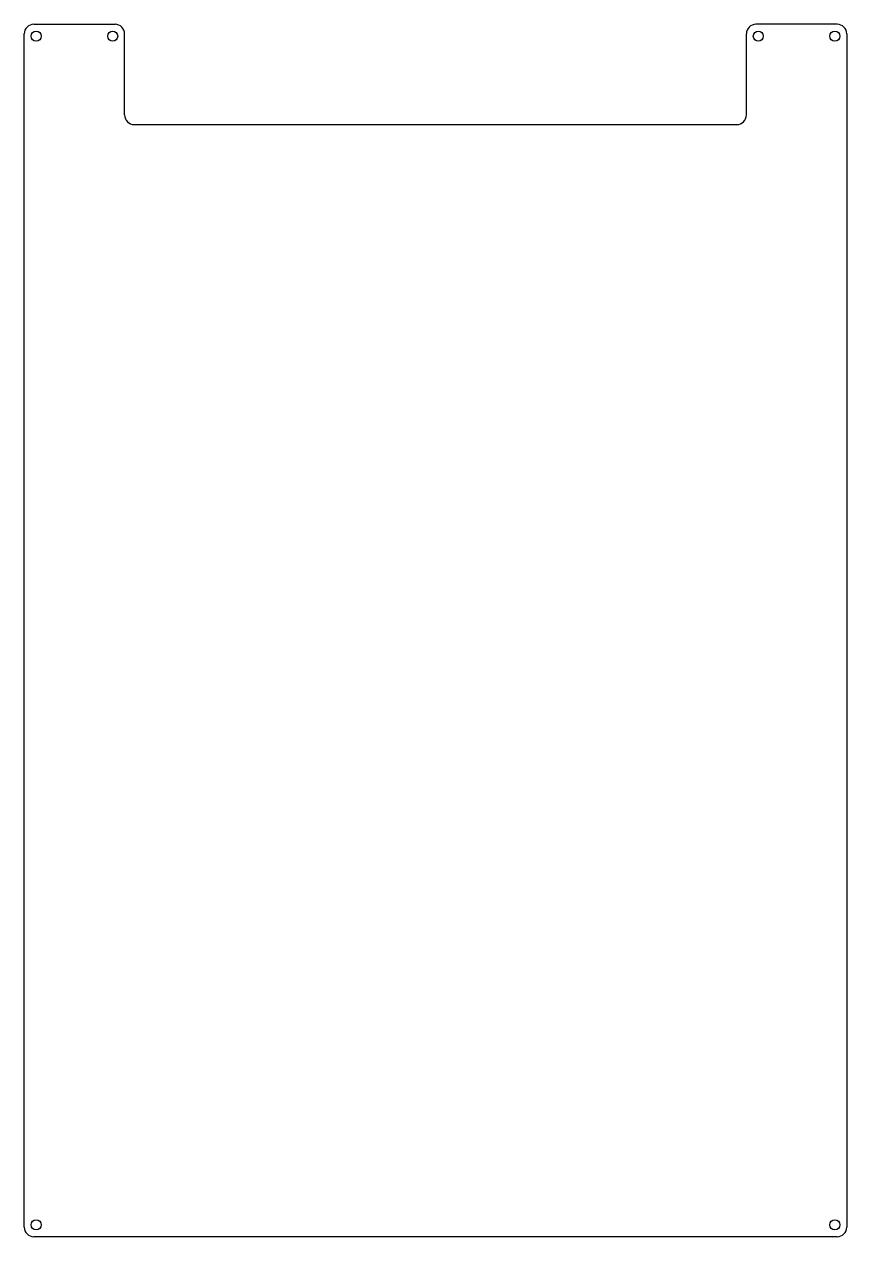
# Model space of a CAD drawing. Extents: x -87 to 85, y -109 to 144.
import ezdxf

# ---------------------------------------------------------------- set-up
doc = ezdxf.new("R2010")
doc.units = 0
doc.layers.add('VISIBLE', color=7, linetype='CONTINUOUS')

msp = doc.modelspace()

# ---------------------------------------------------------------- linework, layer by layer
at = {"layer": 'VISIBLE'}
for p, q in [((-87.3, -107.44), (-87.3, 142.44)), ((-85.3, 144.44), (-68.28, 144.44)), ((-66.28, 125.44), (-66.28, 142.44)), ((63.93, 125.44), (63.93, 142.44)), ((82.95, 144.44), (65.93, 144.44)), ((84.95, 142.44), (84.95, -107.44)), ((-64.28, 123.44), (61.93, 123.44)), ((82.95, -109.44), (-85.3, -109.44))]:
    msp.add_line(p, q, dxfattribs=at)
for centre in [(-84.8, 141.94), (-68.7784, 141.94), (66.4284, 141.94), (82.45, 141.94), (-84.8, -106.94), (82.45, -106.94)]:
    msp.add_circle(centre, 1.05, dxfattribs=at)
for centre, start, end in [((-85.3, 142.44), 90, 180), ((-68.28, 142.44), 0, 90), ((65.93, 142.44), 90, 180), ((82.95, 142.44), 0, 90), ((-64.28, 125.44), 180, 270), ((61.93, 125.44), 270, 0), ((-85.3, -107.44), 180, 270), ((82.95, -107.44), 270, 0)]:
    msp.add_arc(centre, 2, start, end, dxfattribs=at)

doc.saveas('drawing.dxf')
